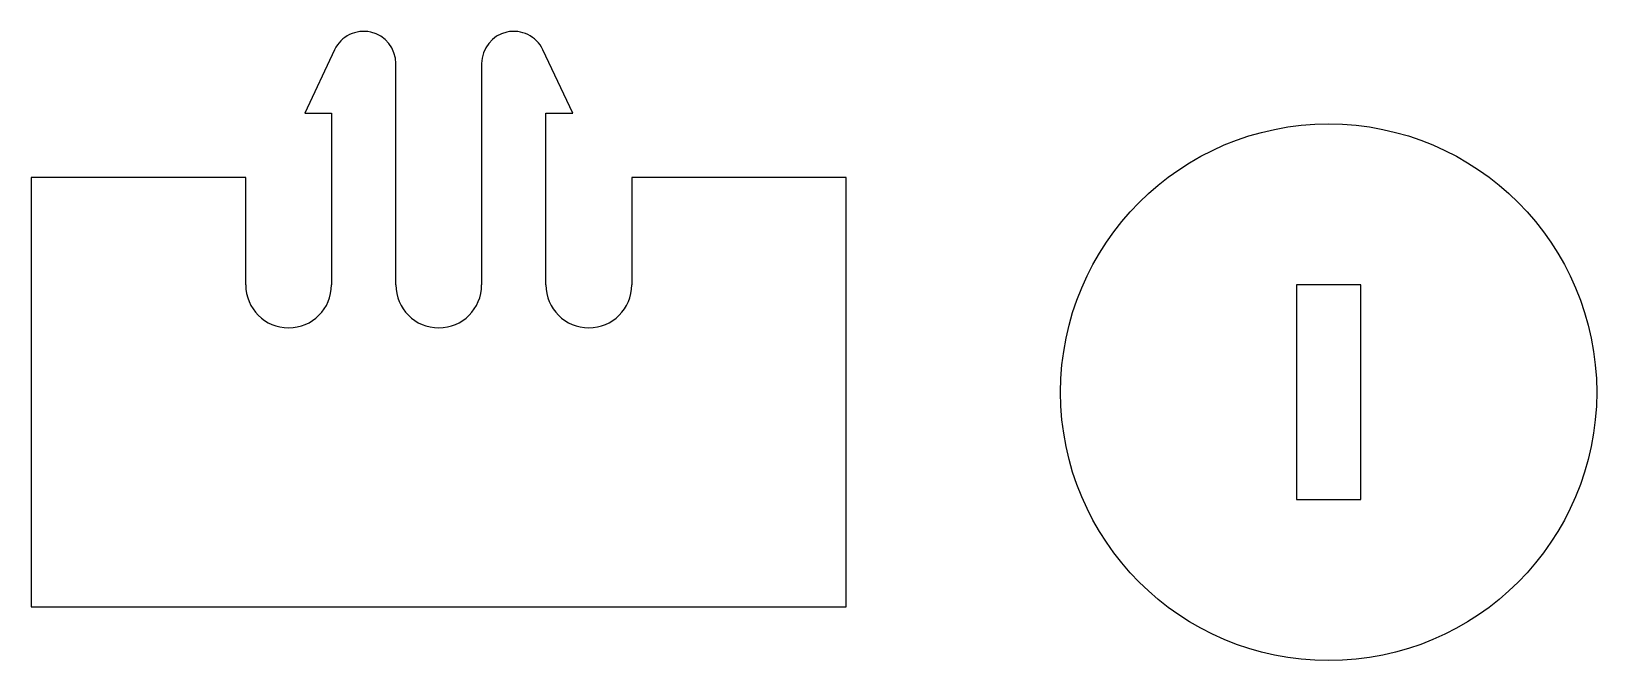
# Model space of a CAD drawing. Header units: millimetres. Extents: x -40.4 to 32.6, y 32.8 to 62.1.
import ezdxf

# ---------------------------------------------------------------- set-up
doc = ezdxf.new("R2010")
doc.units = ezdxf.units.MM

msp = doc.modelspace()

# ---------------------------------------------------------------- linework, layer by layer
at = {"color": 7, "linetype": 'Continuous', "lineweight": 25}
for p, q in [((-26.262, 61.251), (-27.655, 58.3)), ((-23.405, 50.3), (-23.405, 60.611)), ((-19.405, 60.611), (-19.405, 50.3)), ((-15.155, 58.3), (-16.549, 61.251)), ((-27.655, 58.3), (-26.405, 58.3)), ((-26.405, 58.3), (-26.405, 50.3)), ((-16.405, 50.3), (-16.405, 58.3)), ((-16.405, 58.3), (-15.155, 58.3)), ((-30.405, 55.3), (-40.405, 55.3)), ((-40.405, 55.3), (-40.405, 35.3)), ((-30.405, 50.3), (-30.405, 55.3)), ((-2.405, 55.3), (-12.405, 55.3)), ((-12.405, 55.3), (-12.405, 50.3)), ((-2.405, 35.3), (-2.405, 55.3)), ((18.595, 50.3), (18.595, 40.3)), ((21.595, 50.3), (18.595, 50.3)), ((21.595, 40.3), (21.595, 50.3)), ((18.595, 40.3), (21.595, 40.3)), ((-40.405, 35.3), (-2.405, 35.3))]:
    msp.add_line(p, q, dxfattribs=at)
msp.add_circle((20.095, 45.3), 12.5, dxfattribs=at)
for centre, radius, start, end in [((-24.905, 60.611), 1.5, 0, 154.72637), ((-17.905, 60.611), 1.5, 25.27363, 180), ((-28.405, 50.3), 2, 180, 0), ((-21.405, 50.3), 2, 180, 0), ((-14.405, 50.3), 2, 180, 0)]:
    msp.add_arc(centre, radius, start, end, dxfattribs=at)

doc.saveas('drawing.dxf')
